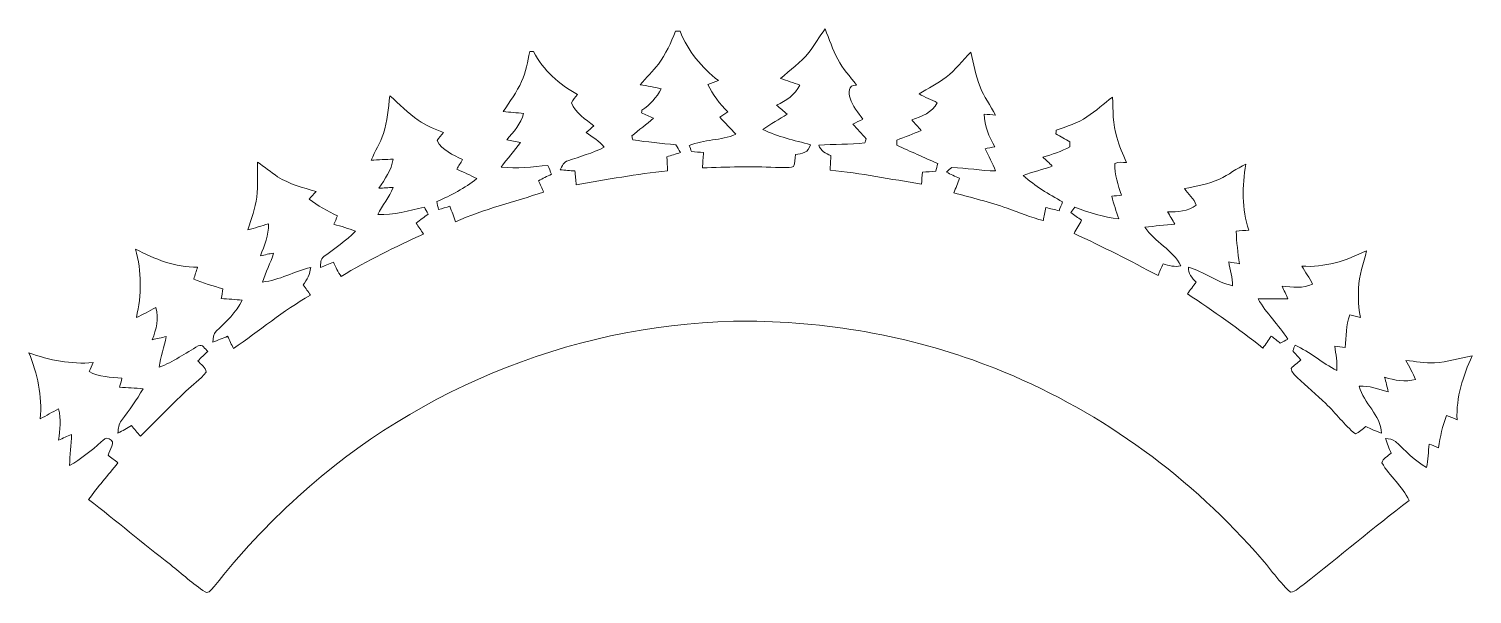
# Model space of a CAD drawing. Header units: centimetres. Extents: x -16.3 to 16.3, y -6.4 to 6.4.
import ezdxf

# ---------------------------------------------------------------- set-up
doc = ezdxf.new("R2010")
doc.units = ezdxf.units.CM
doc.header["$MEASUREMENT"] = 0
doc.layers.add('Layer 1', color=7, linetype='Continuous')

msp = doc.modelspace()

# ---------------------------------------------------------------- linework, layer by layer
at = {"layer": 'Layer 1', "color": 8, "lineweight": 9}
msp.add_open_spline([(1.32203, 5.84356), (1.4508, 6.01607), (1.56086, 6.20163), (1.68857, 6.3752), (1.68857, 6.3752), (1.78452, 6.1466), (1.85402, 5.90671), (1.97608, 5.68905), (1.97608, 5.68905), (2.08368, 5.47138), (2.25584, 5.29746), (2.40012, 5.10449), (2.40012, 5.10449), (2.19445, 5.1059), (2.22232, 4.92564), (2.25231, 4.80569), (2.25231, 4.80569), (2.30628, 4.62436), (2.43893, 4.48361), (2.54406, 4.33121), (2.54406, 4.33121), (2.46927, 4.29452), (2.39342, 4.25924), (2.31863, 4.22255), (2.31863, 4.22255), (2.41635, 4.11107), (2.51513, 3.99995), (2.61496, 3.89023), (2.61496, 3.89023), (2.60861, 3.86589), (2.59627, 3.81721), (2.59027, 3.79322), (2.59027, 3.79322), (2.24314, 3.753), (1.89283, 3.77487), (1.54534, 3.74277), (1.54534, 3.74277), (1.58626, 3.61189), (1.70656, 3.5558), (1.81874, 3.50712), (1.81874, 3.50712), (1.81416, 3.42562), (1.80499, 3.26264), (1.80075, 3.1815), (1.80075, 3.1815), (2.49502, 3.10389), (3.18223, 2.97795), (3.87015, 2.85871), (3.87015, 2.85871), (3.87614, 2.95008), (3.88285, 3.04074), (3.89061, 3.13141), (3.89061, 3.13141), (3.98974, 3.13987), (4.0931, 3.14552), (4.194, 3.15257), (4.194, 3.15257), (4.20881, 3.21043), (4.22363, 3.26829), (4.23845, 3.32579), (4.23845, 3.32579), (3.93153, 3.46902), (3.61862, 3.59813), (3.31382, 3.74489), (3.31382, 3.74489), (3.31346, 3.77311), (3.31311, 3.82885), (3.31311, 3.85672), (3.31311, 3.85672), (3.4962, 3.93115), (3.68212, 3.99924), (3.8638, 4.07721), (3.8638, 4.07721), (3.79395, 4.1587), (3.71916, 4.23596), (3.64966, 4.3178), (3.64966, 4.3178), (3.8751, 4.38589), (4.11286, 4.48607), (4.22857, 4.70515), (4.22857, 4.70515), (4.08887, 4.76865), (3.94741, 4.82933), (3.81441, 4.90623), (3.81441, 4.90623), (4.02149, 5.02653), (4.23774, 5.13272), (4.42789, 5.28053), (4.42789, 5.28053), (4.63426, 5.44986), (4.80324, 5.658), (4.98634, 5.85168), (4.98634, 5.85168), (5.05336, 5.58886), (5.09146, 5.31687), (5.19553, 5.06498), (5.19553, 5.06498), (5.2848, 4.83744), (5.42943, 4.63847), (5.54726, 4.4261), (5.54726, 4.4261), (5.46118, 4.43175), (5.37546, 4.4381), (5.28973, 4.44233), (5.28973, 4.44233), (5.29608, 4.17704), (5.39451, 3.92904), (5.53103, 3.70538), (5.53103, 3.70538), (5.47565, 3.69479), (5.36523, 3.67398), (5.3102, 3.6634), (5.3102, 3.6634), (5.38922, 3.49618), (5.48411, 3.33531), (5.54691, 3.15998), (5.54691, 3.15998), (5.21494, 3.16139), (4.88862, 3.2316), (4.55772, 3.23971), (4.55772, 3.23971), (4.5115, 3.21114), (4.4734, 3.17198), (4.43424, 3.13529), (4.43424, 3.13529), (4.53125, 3.08414), (4.63144, 3.03863), (4.73269, 2.99488), (4.73269, 2.99488), (4.69035, 2.88517), (4.64485, 2.77616), (4.6057, 2.66468), (4.6057, 2.66468), (5.0075, 2.55603), (5.41321, 2.45725), (5.80585, 2.3179), (5.80585, 2.3179), (6.08031, 2.22583), (6.34595, 2.10659), (6.62817, 2.03815), (6.62817, 2.03815), (6.64722, 2.13622), (6.66627, 2.23394), (6.68673, 2.33096), (6.68673, 2.33096), (6.78586, 2.30873), (6.88464, 2.28404), (6.98377, 2.2604), (6.98377, 2.2604), (7.01058, 2.32778), (7.0374, 2.39516), (7.06315, 2.46289), (7.06315, 2.46289), (6.74953, 2.63399), (6.43873, 2.81885), (6.17133, 3.05803), (6.17133, 3.05803), (6.38687, 3.14164), (6.61477, 3.18962), (6.83137, 3.27076), (6.83137, 3.27076), (6.76011, 3.34025), (6.68673, 3.40763), (6.61441, 3.47537), (6.61441, 3.47537), (6.82855, 3.52828), (7.03422, 3.60554), (7.23001, 3.70714), (7.23001, 3.70714), (7.22966, 3.73466), (7.2286, 3.7904), (7.2279, 3.81791), (7.2279, 3.81791), (7.12277, 3.87894), (7.01799, 3.93927), (6.91286, 3.99959), (6.91286, 3.99959), (6.91428, 4.02041), (6.91675, 4.06239), (6.9178, 4.0832), (6.9178, 4.0832), (7.15487, 4.17104), (7.4064, 4.23701), (7.61454, 4.38694), (7.61454, 4.38694), (7.82303, 4.515), (7.9973, 4.68822), (8.19344, 4.83321), (8.19344, 4.83321), (8.20932, 4.52982), (8.19521, 4.21726), (8.2908, 3.9248), (8.2908, 3.9248), (8.33809, 3.72407), (8.43227, 3.54028), (8.51271, 3.35154), (8.51271, 3.35154), (8.42381, 3.35472), (8.32927, 3.37059), (8.24672, 3.32791), (8.24672, 3.32791), (8.23261, 3.07884), (8.32362, 2.84319), (8.397, 2.60965), (8.397, 2.60965), (8.32362, 2.60224), (8.24989, 2.59624), (8.1765, 2.59025), (8.1765, 2.59025), (8.21673, 2.41527), (8.2827, 2.24841), (8.33526, 2.07695), (8.33526, 2.07695), (7.99482, 2.1207), (7.66216, 2.21207), (7.34396, 2.33907), (7.34396, 2.33907), (7.31221, 2.29956), (7.28046, 2.2604), (7.24906, 2.22054), (7.24906, 2.22054), (7.32914, 2.16021), (7.41169, 2.10306), (7.49424, 2.04591), (7.49424, 2.04591), (7.43815, 1.94396), (7.37924, 1.84342), (7.32209, 1.74182), (7.32209, 1.74182), (7.97084, 1.45607), (8.5942, 1.11846), (9.22567, 0.79778), (9.22567, 0.79778), (9.26201, 0.88492), (9.298, 0.97241), (9.33715, 1.05849), (9.33715, 1.05849), (9.46662, 1.01615), (9.6028, 0.9844), (9.73932, 1.01333), (9.73932, 1.01333), (9.56011, 1.3774), (9.14771, 1.55202), (8.92652, 1.88928), (8.92652, 1.88928), (9.15195, 1.91327), (9.37843, 1.9362), (9.60456, 1.95772), (9.60456, 1.95772), (9.55094, 2.05156), (9.49449, 2.14363), (9.43981, 2.23676), (9.43981, 2.23676), (9.66383, 2.22512), (9.90301, 2.25017), (10.08892, 2.3874), (10.08892, 2.3874), (10.03918, 2.53557), (9.90759, 2.63576), (9.81975, 2.76099), (9.81975, 2.76099), (10.08716, 2.81673), (10.36621, 2.85236), (10.61315, 2.97654), (10.61315, 2.97654), (10.82341, 3.06967), (11.00191, 3.21925), (11.21111, 3.31415), (11.21111, 3.31415), (11.13209, 2.81849), (11.11092, 2.29956), (11.28237, 1.82084), (11.28237, 1.82084), (11.18465, 1.8159), (11.08728, 1.8092), (10.99062, 1.79544), (10.99062, 1.79544), (11.00509, 1.55026), (11.02837, 1.30543), (11.06576, 1.06201), (11.06576, 1.06201), (10.98498, 1.07542), (10.9049, 1.08882), (10.82482, 1.10223), (10.82482, 1.10223), (10.85445, 0.92372), (10.91971, 0.74734), (10.9109, 0.56424), (10.9109, 0.56424), (10.55424, 0.6408), (10.26213, 0.88386), (9.91359, 0.9837), (9.91359, 0.9837), (9.90513, 0.84259), (9.98803, 0.73358), (10.08892, 0.64538), (10.08892, 0.64538), (10.02048, 0.55684), (9.9531, 0.46829), (9.88819, 0.37762), (9.88819, 0.37762), (10.4791, -0.00091), (11.04601, -0.41542), (11.59846, -0.84793), (11.59846, -0.84793), (11.66125, -0.75726), (11.72228, -0.66483), (11.78755, -0.57558), (11.78755, -0.57558), (11.85634, -0.62779), (11.92443, -0.68177), (11.99216, -0.7361), (11.99216, -0.7361), (12.0486, -0.7047), (12.10505, -0.67295), (12.1622, -0.6419), (12.1622, -0.6419), (11.95759, -0.32405), (11.67642, -0.0637), (11.48733, 0.26544), (11.48733, 0.26544), (11.71241, 0.27179), (11.93854, 0.26932), (12.16467, 0.27003), (12.16467, 0.27003), (12.12163, 0.36492), (12.07577, 0.45841), (12.03273, 0.55296), (12.03273, 0.55296), (12.2638, 0.52791), (12.50651, 0.49757), (12.72347, 0.6027), (12.72347, 0.6027), (12.64727, 0.74169), (12.55872, 0.87398), (12.47652, 1.00874), (12.47652, 1.00874), (12.98876, 0.96747), (13.48758, 1.13081), (13.94055, 1.35623), (13.94055, 1.35623), (13.88199, 1.07083), (13.76875, 0.79531), (13.76416, 0.5011), (13.76416, 0.5011), (13.74899, 0.28061), (13.76416, 0.05907), (13.80685, -0.15754), (13.80685, -0.15754), (13.72536, -0.13637), (13.64422, -0.1145), (13.56343, -0.09263), (13.56343, -0.09263), (13.48159, -0.33075), (13.47947, -0.58546), (13.45619, -0.83417), (13.45619, -0.83417), (13.37893, -0.82323), (13.30238, -0.81335), (13.22688, -0.80383), (13.22688, -0.80383), (13.24734, -0.98621), (13.28227, -1.1686), (13.2731, -1.3531), (13.2731, -1.3531), (12.9429, -1.18659), (12.66244, -0.93612), (12.32765, -0.77772), (12.32765, -0.77772), (12.31001, -0.82182), (12.29273, -0.86627), (12.27579, -0.91072), (12.27579, -0.91072), (12.33788, -0.9774), (12.39856, -1.04548), (12.45606, -1.11639), (12.45606, -1.11639), (12.37951, -1.17707), (12.30543, -1.24057), (12.23452, -1.30689), (12.23452, -1.30689), (12.24686, -1.39403), (12.31495, -1.45541), (12.37492, -1.51362), (12.37492, -1.51362), (12.58976, -1.71047), (12.80778, -1.90344), (13.02015, -2.10381), (13.02015, -2.10381), (13.25369, -2.32077), (13.43784, -2.58747), (13.69043, -2.78503), (13.69043, -2.78503), (13.78603, -2.75786), (13.85236, -2.67884), (13.92644, -2.61746), (13.92644, -2.61746), (14.04074, -2.6799), (14.15751, -2.72894), (14.28275, -2.76845), (14.28275, -2.76845), (14.26969, -2.35958), (13.86858, -2.10029), (13.77933, -1.71117), (13.77933, -1.71117), (14.00511, -1.68366), (14.21713, -1.79302), (14.43515, -1.83641), (14.43515, -1.83641), (14.40975, -1.72528), (14.38046, -1.61522), (14.35224, -1.5048), (14.35224, -1.5048), (14.57731, -1.5817), (14.82003, -1.61733), (15.05427, -1.55842), (15.05427, -1.55842), (14.99253, -1.40955), (14.90787, -1.27232), (14.8352, -1.12944), (14.8352, -1.12944), (15.05074, -1.14814), (15.26594, -1.18201), (15.4829, -1.18377), (15.4829, -1.18377), (15.77182, -1.16507), (16.04981, -1.07653), (16.33344, -1.02361), (16.33344, -1.02361), (16.13024, -1.47728), (15.96795, -1.96306), (15.9916, -2.46682), (15.9916, -2.46682), (15.91293, -2.43613), (15.83426, -2.40509), (15.75595, -2.37581), (15.75595, -2.37581), (15.65329, -2.60546), (15.61483, -2.85594), (15.56968, -3.10147), (15.56968, -3.10147), (15.49842, -3.0736), (15.42821, -3.04503), (15.35766, -3.01751), (15.35766, -3.01751), (15.34496, -3.19531), (15.33402, -3.37452), (15.30086, -3.54985), (15.30086, -3.54985), (15.03381, -3.39463), (14.82355, -3.16497), (14.59531, -2.96142), (14.59531, -2.96142), (14.53463, -2.90674), (14.4482, -2.90603), (14.37306, -2.89086), (14.37306, -2.89086), (14.40728, -3.00551), (14.45278, -3.11629), (14.50006, -3.22635), (14.50006, -3.22635), (14.42668, -3.29268), (14.31203, -3.33854), (14.2898, -3.44366), (14.2898, -3.44366), (14.46584, -3.74635), (14.75758, -3.97071), (14.90505, -4.29351), (14.90505, -4.29351), (14.106, -4.91087), (13.32989, -5.55786), (12.53791, -6.18439), (12.53791, -6.18439), (12.43066, -6.24154), (12.34741, -6.36466), (12.21864, -6.37278), (12.21864, -6.37278), (11.92654, -6.09373), (11.705, -5.75189), (11.42948, -5.45803), (11.42948, -5.45803), (9.81905, -3.64369), (7.78811, -2.1966), (5.52927, -1.30477), (5.52927, -1.30477), (3.76325, -0.60098), (1.86072, -0.25561), (-0.03793, -0.23691), (-0.03793, -0.23691), (-3.77666, -0.23621), (-7.48895, -1.68965), (-10.2452, -4.21307), (-10.2452, -4.21307), (-10.93311, -4.83114), (-11.56741, -5.50918), (-12.13644, -6.23872), (-12.13644, -6.23872), (-12.19535, -6.28811), (-12.25215, -6.4137), (-12.3414, -6.36361), (-12.3414, -6.36361), (-12.62398, -6.18475), (-12.86598, -5.9498), (-13.13092, -5.7466), (-13.13092, -5.7466), (-13.7564, -5.26753), (-14.35365, -4.75318), (-14.98053, -4.27587), (-14.98053, -4.27587), (-14.77592, -3.98694), (-14.54133, -3.72165), (-14.31872, -3.44684), (-14.31872, -3.44684), (-14.3914, -3.38546), (-14.46583, -3.32725), (-14.54133, -3.26975), (-14.54133, -3.26975), (-14.50922, -3.15333), (-14.34695, -2.96847), (-14.51557, -2.89686), (-14.51557, -2.89686), (-14.58331, -2.85876), (-14.64998, -2.92861), (-14.70008, -2.96777), (-14.70008, -2.96777), (-14.91598, -3.17379), (-15.15516, -3.35582), (-15.41445, -3.5047), (-15.41445, -3.5047), (-15.40387, -3.26869), (-15.37423, -3.0348), (-15.36718, -2.79914), (-15.36718, -2.79914), (-15.46666, -2.84006), (-15.56332, -2.88628), (-15.6614, -2.93037), (-15.6614, -2.93037), (-15.62471, -2.69683), (-15.60001, -2.45589), (-15.66351, -2.22482), (-15.66351, -2.22482), (-15.80392, -2.29326), (-15.93691, -2.37581), (-16.07556, -2.44777), (-16.07556, -2.44777), (-16.02899, -1.93483), (-16.1387, -1.42472), (-16.33344, -0.952), (-16.33344, -0.952), (-15.86989, -1.12591), (-15.37706, -1.21587), (-14.88035, -1.17636), (-14.88035, -1.17636), (-14.91033, -1.2441), (-14.94102, -1.31183), (-14.97136, -1.37991), (-14.97136, -1.37991), (-14.74488, -1.50974), (-14.47853, -1.50162), (-14.2263, -1.52914), (-14.2263, -1.52914), (-14.24464, -1.59723), (-14.2644, -1.66461), (-14.28309, -1.73269), (-14.28309, -1.73269), (-14.10459, -1.74539), (-13.92467, -1.74469), (-13.74758, -1.77185), (-13.74758, -1.77185), (-13.89927, -2.01562), (-14.05802, -2.25551), (-14.23476, -2.48235), (-14.23476, -2.48235), (-14.30391, -2.56172), (-14.31237, -2.66826), (-14.31766, -2.7688), (-14.31766, -2.7688), (-14.21148, -2.71941), (-14.11094, -2.65909), (-14.01181, -2.597), (-14.01181, -2.597), (-13.94619, -2.67919), (-13.87987, -2.76139), (-13.80896, -2.83936), (-13.80896, -2.83936), (-13.46041, -2.50528), (-13.13057, -2.1525), (-12.77814, -1.8223), (-12.77814, -1.8223), (-12.62962, -1.67731), (-12.45147, -1.55877), (-12.32376, -1.39403), (-12.32376, -1.39403), (-12.31812, -1.28008), (-12.44724, -1.2194), (-12.50827, -1.1372), (-12.50827, -1.1372), (-12.4356, -1.06277), (-12.35904, -0.99256), (-12.28355, -0.92166), (-12.28355, -0.92166), (-12.3474, -0.87227), (-12.4049, -0.74033), (-12.49874, -0.79818), (-12.49874, -0.79818), (-12.79261, -0.9594), (-13.0653, -1.16543), (-13.38492, -1.27726), (-13.38492, -1.27726), (-13.35211, -1.04231), (-13.27732, -0.81688), (-13.22229, -0.58687), (-13.22229, -0.58687), (-13.32812, -0.60945), (-13.43325, -0.63591), (-13.53944, -0.65707), (-13.53944, -0.65707), (-13.44913, -0.42812), (-13.38845, -0.17518), (-13.46218, 0.06753), (-13.46218, 0.06753), (-13.61035, -0.00267), (-13.74899, -0.09086), (-13.89998, -0.15507), (-13.89998, -0.15507), (-13.77756, 0.3561), (-13.78144, 0.88562), (-13.91832, 1.39433), (-13.91832, 1.39433), (-13.48335, 1.16749), (-13.01838, 0.9717), (-12.51603, 0.98229), (-12.51603, 0.98229), (-12.5439, 0.89268), (-12.57353, 0.80413), (-12.60246, 0.71488), (-12.60246, 0.71488), (-12.38903, 0.61928), (-12.1629, 0.56072), (-11.94065, 0.49298), (-11.94065, 0.49298), (-11.94665, 0.41855), (-11.96464, 0.34587), (-11.97945, 0.27285), (-11.97945, 0.27285), (-11.8207, 0.26156), (-11.6616, 0.25133), (-11.50285, 0.23863), (-11.50285, 0.23863), (-11.63902, -0.04077), (-11.86974, -0.25385), (-12.09093, -0.46551), (-12.09093, -0.46551), (-12.16325, -0.52619), (-12.15937, -0.62603), (-12.17101, -0.7114), (-12.17101, -0.7114), (-12.05777, -0.67083), (-11.94735, -0.62356), (-11.83481, -0.58087), (-11.83481, -0.58087), (-11.79072, -0.67365), (-11.74662, -0.76679), (-11.70182, -0.85957), (-11.70182, -0.85957), (-11.12115, -0.45775), (-10.57822, 0.00015), (-9.96156, 0.34834), (-9.96156, 0.34834), (-10.01094, 0.42948), (-10.06634, 0.50604), (-10.1242, 0.58118), (-10.1242, 0.58118), (-10.03212, 0.69618), (-9.97321, 0.82989), (-9.95486, 0.9777), (-9.95486, 0.9777), (-10.32634, 0.88951), (-10.66148, 0.68701), (-11.04671, 0.64715), (-11.04671, 0.64715), (-10.96804, 0.86799), (-10.8675, 1.08036), (-10.79271, 1.30261), (-10.79271, 1.30261), (-10.8936, 1.28567), (-10.99309, 1.26345), (-11.09292, 1.24369), (-11.09292, 1.24369), (-10.99979, 1.47441), (-10.8989, 1.70619), (-10.91301, 1.9616), (-10.91301, 1.9616), (-11.06788, 1.92173), (-11.21851, 1.86599), (-11.37479, 1.83036), (-11.37479, 1.83036), (-11.30424, 2.07625), (-11.20687, 2.31649), (-11.17371, 2.5712), (-11.17371, 2.5712), (-11.15254, 2.83437), (-11.15748, 3.09789), (-11.15642, 3.36142), (-11.15642, 3.36142), (-11.00296, 3.25382), (-10.85903, 3.13458), (-10.7031, 3.03016), (-10.7031, 3.03016), (-10.43886, 2.86012), (-10.1316, 2.78322), (-9.83421, 2.69608), (-9.83421, 2.69608), (-9.88607, 2.63787), (-9.93828, 2.58002), (-9.9912, 2.52216), (-9.9912, 2.52216), (-9.79153, 2.37047), (-9.5728, 2.24911), (-9.34561, 2.14434), (-9.34561, 2.14434), (-9.37383, 2.08119), (-9.40276, 2.01839), (-9.43063, 1.95489), (-9.43063, 1.95489), (-9.26483, 1.90762), (-9.09867, 1.85894), (-8.93816, 1.79614), (-8.93816, 1.79614), (-9.15935, 1.58448), (-9.40522, 1.40103), (-9.65465, 1.22429), (-9.65465, 1.22429), (-9.73826, 1.17173), (-9.72344, 1.06342), (-9.73508, 0.97876), (-9.73508, 0.97876), (-9.63525, 1.01474), (-9.53787, 1.05566), (-9.44051, 1.09764), (-9.44051, 1.09764), (-9.38901, 0.98511), (-9.33291, 0.87434), (-9.26694, 0.76956), (-9.26694, 0.76956), (-8.67463, 1.14456), (-8.03575, 1.43419), (-7.40428, 1.73406), (-7.40428, 1.73406), (-7.4579, 1.81731), (-7.51293, 1.89951), (-7.56691, 1.98241), (-7.56691, 1.98241), (-7.47625, 2.0505), (-7.38488, 2.11717), (-7.29456, 2.18561), (-7.29456, 2.18561), (-7.32384, 2.23782), (-7.35348, 2.29003), (-7.38241, 2.34224), (-7.38241, 2.34224), (-7.72954, 2.26675), (-8.07597, 2.15845), (-8.4351, 2.17185), (-8.4351, 2.17185), (-8.33985, 2.38775), (-8.17085, 2.56414), (-8.09008, 2.7878), (-8.09008, 2.7878), (-8.1959, 2.78181), (-8.30351, 2.77722), (-8.40864, 2.76981), (-8.40864, 2.76981), (-8.2707, 2.97301), (-8.13206, 3.18115), (-8.08549, 3.42739), (-8.08549, 3.42739), (-8.25305, 3.4228), (-8.42028, 3.41292), (-8.5875, 3.40305), (-8.5875, 3.40305), (-8.49295, 3.60378), (-8.38359, 3.79851), (-8.30633, 4.00665), (-8.30633, 4.00665), (-8.21884, 4.28252), (-8.19731, 4.57427), (-8.16346, 4.85967), (-8.16346, 4.85967), (-7.94509, 4.68081), (-7.75917, 4.46244), (-7.51928, 4.30969), (-7.51928, 4.30969), (-7.34607, 4.18657), (-7.1471, 4.11037), (-6.95202, 4.02993), (-6.95202, 4.02993), (-7, 3.97137), (-7.05291, 3.91599), (-7.09066, 3.84966), (-7.09066, 3.84966), (-6.99294, 3.62142), (-6.72412, 3.53146), (-6.52057, 3.41681), (-6.52057, 3.41681), (-6.56185, 3.34449), (-6.60453, 3.27322), (-6.64475, 3.2002), (-6.64475, 3.2002), (-6.49411, 3.13105), (-6.34242, 3.06226), (-6.19425, 2.98712), (-6.19425, 2.98712), (-6.47012, 2.77228), (-6.77916, 2.60577), (-7.09983, 2.46889), (-7.09983, 2.46889), (-7.08748, 2.40821), (-7.07478, 2.34754), (-7.06138, 2.28686), (-7.06138, 2.28686), (-6.9746, 2.31049), (-6.88852, 2.33625), (-6.80315, 2.36376), (-6.80315, 2.36376), (-6.76046, 2.24664), (-6.72165, 2.1274), (-6.67579, 2.01099), (-6.67579, 2.01099), (-6.03268, 2.29497), (-5.3497, 2.46783), (-4.68154, 2.6795), (-4.68154, 2.6795), (-4.71999, 2.76664), (-4.75915, 2.85342), (-4.79901, 2.9395), (-4.79901, 2.9395), (-4.70271, 2.98994), (-4.60499, 3.03722), (-4.50762, 3.08555), (-4.50762, 3.08555), (-4.53231, 3.15328), (-4.55771, 3.22031), (-4.58347, 3.28734), (-4.58347, 3.28734), (-4.93378, 3.25488), (-5.28938, 3.20373), (-5.6411, 3.24994), (-5.6411, 3.24994), (-5.50457, 3.44326), (-5.34018, 3.61471), (-5.2033, 3.80733), (-5.2033, 3.80733), (-5.30807, 3.82673), (-5.41355, 3.84261), (-5.51833, 3.86166), (-5.51833, 3.86166), (-5.36311, 4.04193), (-5.19695, 4.22855), (-5.13486, 4.4642), (-5.13486, 4.4642), (-5.28867, 4.47761), (-5.44213, 4.49031), (-5.59523, 4.50266), (-5.59523, 4.50266), (-5.45377, 4.72914), (-5.28796, 4.94186), (-5.18037, 5.1881), (-5.18037, 5.1881), (-5.08476, 5.40189), (-5.0449, 5.63437), (-4.99622, 5.86156), (-4.99622, 5.86156), (-4.97505, 5.86156), (-4.93272, 5.8612), (-4.91155, 5.8612), (-4.91155, 5.8612), (-4.68683, 5.44281), (-4.33476, 5.11437), (-3.91672, 4.89283), (-3.91672, 4.89283), (-3.96434, 4.83003), (-4.01973, 4.77218), (-4.0536, 4.70021), (-4.0536, 4.70021), (-3.96681, 4.46209), (-3.72657, 4.33544), (-3.54489, 4.17986), (-3.54489, 4.17986), (-3.6031, 4.12871), (-3.66201, 4.07791), (-3.72057, 4.02711), (-3.72057, 4.02711), (-3.57981, 3.9241), (-3.4193, 3.84084), (-3.31311, 3.69762), (-3.31311, 3.69762), (-3.57382, 3.56356), (-3.8571, 3.48454), (-4.13438, 3.39317), (-4.13438, 3.39317), (-4.23175, 3.37024), (-4.26244, 3.26476), (-4.30689, 3.18856), (-4.30689, 3.18856), (-4.19541, 3.17515), (-4.08464, 3.16845), (-3.97246, 3.16069), (-3.97246, 3.16069), (-3.96434, 3.05803), (-3.95411, 2.9522), (-3.94565, 2.84848), (-3.94565, 2.84848), (-3.25879, 2.9649), (-2.57334, 3.0926), (-1.88013, 3.16386), (-1.88013, 3.16386), (-1.88225, 3.26899), (-1.88825, 3.37482), (-1.89248, 3.4796), (-1.89248, 3.4796), (-1.79088, 3.51135), (-1.68822, 3.54381), (-1.58803, 3.58014), (-1.58803, 3.58014), (-1.62084, 3.63729), (-1.64765, 3.69867), (-1.6921, 3.74806), (-1.6921, 3.74806), (-2.01595, 3.79357), (-2.34333, 3.81121), (-2.66647, 3.86554), (-2.66647, 3.86554), (-2.67106, 3.88741), (-2.68094, 3.93151), (-2.68552, 3.95338), (-2.68552, 3.95338), (-2.52325, 4.08708), (-2.35532, 4.21514), (-2.19869, 4.3559), (-2.19869, 4.3559), (-2.28724, 4.39823), (-2.3772, 4.43633), (-2.46786, 4.47267), (-2.46786, 4.47267), (-2.46539, 4.4889), (-2.4601, 4.52065), (-2.45728, 4.53652), (-2.45728, 4.53652), (-2.27066, 4.65788), (-2.12284, 4.82227), (-2.02301, 5.02053), (-2.02301, 5.02053), (-2.17858, 5.05899), (-2.33663, 5.08368), (-2.49396, 5.11155), (-2.49396, 5.11155), (-2.35956, 5.26995), (-2.2128, 5.41741), (-2.08157, 5.57863), (-2.08157, 5.57863), (-1.91576, 5.80511), (-1.80076, 6.06299), (-1.69633, 6.32264), (-1.69633, 6.32264), (-1.67058, 6.32193), (-1.61872, 6.32122), (-1.59297, 6.32052), (-1.59297, 6.32052), (-1.41552, 5.87496), (-1.10437, 5.49749), (-0.72725, 5.20504), (-0.72725, 5.20504), (-0.80698, 5.1754), (-0.88706, 5.14612), (-0.96679, 5.11649), (-0.96679, 5.11649), (-0.84896, 4.88683), (-0.69621, 4.67657), (-0.51206, 4.4956), (-0.51206, 4.4956), (-0.57274, 4.45503), (-0.63377, 4.41481), (-0.69409, 4.37389), (-0.69409, 4.37389), (-0.57485, 4.24548), (-0.4468, 4.12448), (-0.33355, 3.98972), (-0.33355, 3.98972), (-0.67116, 3.84684), (-1.05146, 3.87577), (-1.38836, 3.73783), (-1.38836, 3.73783), (-1.37037, 3.69232), (-1.35238, 3.64611), (-1.33474, 3.5999), (-1.33474, 3.5999), (-1.24443, 3.59214), (-1.15447, 3.58508), (-1.06416, 3.5752), (-1.06416, 3.5752), (-1.07227, 3.46055), (-1.08038, 3.34625), (-1.08638, 3.23124), (-1.08638, 3.23124), (-0.53711, 3.24853), (0.01252, 3.26476), (0.5625, 3.24183), (0.5625, 3.24183), (0.69832, 3.24677), (0.84296, 3.21502), (0.97666, 3.25876), (0.97666, 3.25876), (1.007, 3.34554), (1.00806, 3.43868), (1.02006, 3.52934), (1.02006, 3.52934), (1.16258, 3.54698), (1.32027, 3.58049), (1.35519, 3.75441), (1.35519, 3.75441), (0.99289, 3.85425), (0.62036, 3.93115), (0.28204, 4.10084), (0.28204, 4.10084), (0.46161, 4.22114), (0.64682, 4.33332), (0.83202, 4.4448), (0.83202, 4.4448), (0.75336, 4.51606), (0.66975, 4.58132), (0.58825, 4.64835), (0.58825, 4.64835), (0.80557, 4.74396), (1.01159, 4.8833), (1.11672, 5.10414), (1.11672, 5.10414), (0.97172, 5.15494), (0.82497, 5.20257), (0.68033, 5.25337), (0.68033, 5.25337), (0.90082, 5.44246), (1.13612, 5.61814), (1.32203, 5.84356)], degree=3, knots=[0, 0, 0, 0, 0.00381679, 0.00381679, 0.00381679, 0.00381679, 0.00763359, 0.00763359, 0.00763359, 0.00763359, 0.01145038, 0.01145038, 0.01145038, 0.01145038, 0.01526718, 0.01526718, 0.01526718, 0.01526718, 0.01908397, 0.01908397, 0.01908397, 0.01908397, 0.02290076, 0.02290076, 0.02290076, 0.02290076, 0.02671756, 0.02671756, 0.02671756, 0.02671756, 0.03053435, 0.03053435, 0.03053435, 0.03053435, 0.03435115, 0.03435115, 0.03435115, 0.03435115, 0.03816794, 0.03816794, 0.03816794, 0.03816794, 0.04198473, 0.04198473, 0.04198473, 0.04198473, 0.04580153, 0.04580153, 0.04580153, 0.04580153, 0.04961832, 0.04961832, 0.04961832, 0.04961832, 0.05343511, 0.05343511, 0.05343511, 0.05343511, 0.05725191, 0.05725191, 0.05725191, 0.05725191, 0.0610687, 0.0610687, 0.0610687, 0.0610687, 0.0648855, 0.0648855, 0.0648855, 0.0648855, 0.06870229, 0.06870229, 0.06870229, 0.06870229, 0.07251908, 0.07251908, 0.07251908, 0.07251908, 0.07633588, 0.07633588, 0.07633588, 0.07633588, 0.08015267, 0.08015267, 0.08015267, 0.08015267, 0.08396947, 0.08396947, 0.08396947, 0.08396947, 0.08778626, 0.08778626, 0.08778626, 0.08778626, 0.09160305, 0.09160305, 0.09160305, 0.09160305, 0.09541985, 0.09541985, 0.09541985, 0.09541985, 0.09923664, 0.09923664, 0.09923664, 0.09923664, 0.10305344, 0.10305344, 0.10305344, 0.10305344, 0.10687023, 0.10687023, 0.10687023, 0.10687023, 0.11068702, 0.11068702, 0.11068702, 0.11068702, 0.11450382, 0.11450382, 0.11450382, 0.11450382, 0.11832061, 0.11832061, 0.11832061, 0.11832061, 0.1221374, 0.1221374, 0.1221374, 0.1221374, 0.1259542, 0.1259542, 0.1259542, 0.1259542, 0.12977099, 0.12977099, 0.12977099, 0.12977099, 0.13358779, 0.13358779, 0.13358779, 0.13358779, 0.13740458, 0.13740458, 0.13740458, 0.13740458, 0.14122137, 0.14122137, 0.14122137, 0.14122137, 0.14503817, 0.14503817, 0.14503817, 0.14503817, 0.14885496, 0.14885496, 0.14885496, 0.14885496, 0.15267176, 0.15267176, 0.15267176, 0.15267176, 0.15648855, 0.15648855, 0.15648855, 0.15648855, 0.16030534, 0.16030534, 0.16030534, 0.16030534, 0.16412214, 0.16412214, 0.16412214, 0.16412214, 0.16793893, 0.16793893, 0.16793893, 0.16793893, 0.17175573, 0.17175573, 0.17175573, 0.17175573, 0.17557252, 0.17557252, 0.17557252, 0.17557252, 0.17938931, 0.17938931, 0.17938931, 0.17938931, 0.18320611, 0.18320611, 0.18320611, 0.18320611, 0.1870229, 0.1870229, 0.1870229, 0.1870229, 0.19083969, 0.19083969, 0.19083969, 0.19083969, 0.19465649, 0.19465649, 0.19465649, 0.19465649, 0.19847328, 0.19847328, 0.19847328, 0.19847328, 0.20229008, 0.20229008, 0.20229008, 0.20229008, 0.20610687, 0.20610687, 0.20610687, 0.20610687, 0.20992366, 0.20992366, 0.20992366, 0.20992366, 0.21374046, 0.21374046, 0.21374046, 0.21374046, 0.21755725, 0.21755725, 0.21755725, 0.21755725, 0.22137405, 0.22137405, 0.22137405, 0.22137405, 0.22519084, 0.22519084, 0.22519084, 0.22519084, 0.22900763, 0.22900763, 0.22900763, 0.22900763, 0.23282443, 0.23282443, 0.23282443, 0.23282443, 0.23664122, 0.23664122, 0.23664122, 0.23664122, 0.24045802, 0.24045802, 0.24045802, 0.24045802, 0.24427481, 0.24427481, 0.24427481, 0.24427481, 0.2480916, 0.2480916, 0.2480916, 0.2480916, 0.2519084, 0.2519084, 0.2519084, 0.2519084, 0.25572519, 0.25572519, 0.25572519, 0.25572519, 0.25954198, 0.25954198, 0.25954198, 0.25954198, 0.26335878, 0.26335878, 0.26335878, 0.26335878, 0.26717557, 0.26717557, 0.26717557, 0.26717557, 0.27099237, 0.27099237, 0.27099237, 0.27099237, 0.27480916, 0.27480916, 0.27480916, 0.27480916, 0.27862595, 0.27862595, 0.27862595, 0.27862595, 0.28244275, 0.28244275, 0.28244275, 0.28244275, 0.28625954, 0.28625954, 0.28625954, 0.28625954, 0.29007634, 0.29007634, 0.29007634, 0.29007634, 0.29389313, 0.29389313, 0.29389313, 0.29389313, 0.29770992, 0.29770992, 0.29770992, 0.29770992, 0.30152672, 0.30152672, 0.30152672, 0.30152672, 0.30534351, 0.30534351, 0.30534351, 0.30534351, 0.30916031, 0.30916031, 0.30916031, 0.30916031, 0.3129771, 0.3129771, 0.3129771, 0.3129771, 0.31679389, 0.31679389, 0.31679389, 0.31679389, 0.32061069, 0.32061069, 0.32061069, 0.32061069, 0.32442748, 0.32442748, 0.32442748, 0.32442748, 0.32824427, 0.32824427, 0.32824427, 0.32824427, 0.33206107, 0.33206107, 0.33206107, 0.33206107, 0.33587786, 0.33587786, 0.33587786, 0.33587786, 0.33969466, 0.33969466, 0.33969466, 0.33969466, 0.34351145, 0.34351145, 0.34351145, 0.34351145, 0.34732824, 0.34732824, 0.34732824, 0.34732824, 0.35114504, 0.35114504, 0.35114504, 0.35114504, 0.35496183, 0.35496183, 0.35496183, 0.35496183, 0.35877863, 0.35877863, 0.35877863, 0.35877863, 0.36259542, 0.36259542, 0.36259542, 0.36259542, 0.36641221, 0.36641221, 0.36641221, 0.36641221, 0.37022901, 0.37022901, 0.37022901, 0.37022901, 0.3740458, 0.3740458, 0.3740458, 0.3740458, 0.3778626, 0.3778626, 0.3778626, 0.3778626, 0.38167939, 0.38167939, 0.38167939, 0.38167939, 0.38549618, 0.38549618, 0.38549618, 0.38549618, 0.38931298, 0.38931298, 0.38931298, 0.38931298, 0.39312977, 0.39312977, 0.39312977, 0.39312977, 0.39694656, 0.39694656, 0.39694656, 0.39694656, 0.40076336, 0.40076336, 0.40076336, 0.40076336, 0.40458015, 0.40458015, 0.40458015, 0.40458015, 0.40839695, 0.40839695, 0.40839695, 0.40839695, 0.41221374, 0.41221374, 0.41221374, 0.41221374, 0.41603053, 0.41603053, 0.41603053, 0.41603053, 0.41984733, 0.41984733, 0.41984733, 0.41984733, 0.42366412, 0.42366412, 0.42366412, 0.42366412, 0.42748092, 0.42748092, 0.42748092, 0.42748092, 0.43129771, 0.43129771, 0.43129771, 0.43129771, 0.4351145, 0.4351145, 0.4351145, 0.4351145, 0.4389313, 0.4389313, 0.4389313, 0.4389313, 0.44274809, 0.44274809, 0.44274809, 0.44274809, 0.44656489, 0.44656489, 0.44656489, 0.44656489, 0.45038168, 0.45038168, 0.45038168, 0.45038168, 0.45419847, 0.45419847, 0.45419847, 0.45419847, 0.45801527, 0.45801527, 0.45801527, 0.45801527, 0.46183206, 0.46183206, 0.46183206, 0.46183206, 0.46564885, 0.46564885, 0.46564885, 0.46564885, 0.46946565, 0.46946565, 0.46946565, 0.46946565, 0.47328244, 0.47328244, 0.47328244, 0.47328244, 0.47709924, 0.47709924, 0.47709924, 0.47709924, 0.48091603, 0.48091603, 0.48091603, 0.48091603, 0.48473282, 0.48473282, 0.48473282, 0.48473282, 0.48854962, 0.48854962, 0.48854962, 0.48854962, 0.49236641, 0.49236641, 0.49236641, 0.49236641, 0.49618321, 0.49618321, 0.49618321, 0.49618321, 0.5, 0.5, 0.5, 0.5, 0.50381679, 0.50381679, 0.50381679, 0.50381679, 0.50763359, 0.50763359, 0.50763359, 0.50763359, 0.51145038, 0.51145038, 0.51145038, 0.51145038, 0.51526718, 0.51526718, 0.51526718, 0.51526718, 0.51908397, 0.51908397, 0.51908397, 0.51908397, 0.52290076, 0.52290076, 0.52290076, 0.52290076, 0.52671756, 0.52671756, 0.52671756, 0.52671756, 0.53053435, 0.53053435, 0.53053435, 0.53053435, 0.53435115, 0.53435115, 0.53435115, 0.53435115, 0.53816794, 0.53816794, 0.53816794, 0.53816794, 0.54198473, 0.54198473, 0.54198473, 0.54198473, 0.54580153, 0.54580153, 0.54580153, 0.54580153, 0.54961832, 0.54961832, 0.54961832, 0.54961832, 0.55343511, 0.55343511, 0.55343511, 0.55343511, 0.55725191, 0.55725191, 0.55725191, 0.55725191, 0.5610687, 0.5610687, 0.5610687, 0.5610687, 0.5648855, 0.5648855, 0.5648855, 0.5648855, 0.56870229, 0.56870229, 0.56870229, 0.56870229, 0.57251908, 0.57251908, 0.57251908, 0.57251908, 0.57633588, 0.57633588, 0.57633588, 0.57633588, 0.58015267, 0.58015267, 0.58015267, 0.58015267, 0.58396947, 0.58396947, 0.58396947, 0.58396947, 0.58778626, 0.58778626, 0.58778626, 0.58778626, 0.59160305, 0.59160305, 0.59160305, 0.59160305, 0.59541985, 0.59541985, 0.59541985, 0.59541985, 0.59923664, 0.59923664, 0.59923664, 0.59923664, 0.60305344, 0.60305344, 0.60305344, 0.60305344, 0.60687023, 0.60687023, 0.60687023, 0.60687023, 0.61068702, 0.61068702, 0.61068702, 0.61068702, 0.61450382, 0.61450382, 0.61450382, 0.61450382, 0.61832061, 0.61832061, 0.61832061, 0.61832061, 0.6221374, 0.6221374, 0.6221374, 0.6221374, 0.6259542, 0.6259542, 0.6259542, 0.6259542, 0.62977099, 0.62977099, 0.62977099, 0.62977099, 0.63358779, 0.63358779, 0.63358779, 0.63358779, 0.63740458, 0.63740458, 0.63740458, 0.63740458, 0.64122137, 0.64122137, 0.64122137, 0.64122137, 0.64503817, 0.64503817, 0.64503817, 0.64503817, 0.64885496, 0.64885496, 0.64885496, 0.64885496, 0.65267176, 0.65267176, 0.65267176, 0.65267176, 0.65648855, 0.65648855, 0.65648855, 0.65648855, 0.66030534, 0.66030534, 0.66030534, 0.66030534, 0.66412214, 0.66412214, 0.66412214, 0.66412214, 0.66793893, 0.66793893, 0.66793893, 0.66793893, 0.67175573, 0.67175573, 0.67175573, 0.67175573, 0.67557252, 0.67557252, 0.67557252, 0.67557252, 0.67938931, 0.67938931, 0.67938931, 0.67938931, 0.68320611, 0.68320611, 0.68320611, 0.68320611, 0.6870229, 0.6870229, 0.6870229, 0.6870229, 0.69083969, 0.69083969, 0.69083969, 0.69083969, 0.69465649, 0.69465649, 0.69465649, 0.69465649, 0.69847328, 0.69847328, 0.69847328, 0.69847328, 0.70229008, 0.70229008, 0.70229008, 0.70229008, 0.70610687, 0.70610687, 0.70610687, 0.70610687, 0.70992366, 0.70992366, 0.70992366, 0.70992366, 0.71374046, 0.71374046, 0.71374046, 0.71374046, 0.71755725, 0.71755725, 0.71755725, 0.71755725, 0.72137405, 0.72137405, 0.72137405, 0.72137405, 0.72519084, 0.72519084, 0.72519084, 0.72519084, 0.72900763, 0.72900763, 0.72900763, 0.72900763, 0.73282443, 0.73282443, 0.73282443, 0.73282443, 0.73664122, 0.73664122, 0.73664122, 0.73664122, 0.74045802, 0.74045802, 0.74045802, 0.74045802, 0.74427481, 0.74427481, 0.74427481, 0.74427481, 0.7480916, 0.7480916, 0.7480916, 0.7480916, 0.7519084, 0.7519084, 0.7519084, 0.7519084, 0.75572519, 0.75572519, 0.75572519, 0.75572519, 0.75954198, 0.75954198, 0.75954198, 0.75954198, 0.76335878, 0.76335878, 0.76335878, 0.76335878, 0.76717557, 0.76717557, 0.76717557, 0.76717557, 0.77099237, 0.77099237, 0.77099237, 0.77099237, 0.77480916, 0.77480916, 0.77480916, 0.77480916, 0.77862595, 0.77862595, 0.77862595, 0.77862595, 0.78244275, 0.78244275, 0.78244275, 0.78244275, 0.78625954, 0.78625954, 0.78625954, 0.78625954, 0.79007634, 0.79007634, 0.79007634, 0.79007634, 0.79389313, 0.79389313, 0.79389313, 0.79389313, 0.79770992, 0.79770992, 0.79770992, 0.79770992, 0.80152672, 0.80152672, 0.80152672, 0.80152672, 0.80534351, 0.80534351, 0.80534351, 0.80534351, 0.80916031, 0.80916031, 0.80916031, 0.80916031, 0.8129771, 0.8129771, 0.8129771, 0.8129771, 0.81679389, 0.81679389, 0.81679389, 0.81679389, 0.82061069, 0.82061069, 0.82061069, 0.82061069, 0.82442748, 0.82442748, 0.82442748, 0.82442748, 0.82824427, 0.82824427, 0.82824427, 0.82824427, 0.83206107, 0.83206107, 0.83206107, 0.83206107, 0.83587786, 0.83587786, 0.83587786, 0.83587786, 0.83969466, 0.83969466, 0.83969466, 0.83969466, 0.84351145, 0.84351145, 0.84351145, 0.84351145, 0.84732824, 0.84732824, 0.84732824, 0.84732824, 0.85114504, 0.85114504, 0.85114504, 0.85114504, 0.85496183, 0.85496183, 0.85496183, 0.85496183, 0.85877863, 0.85877863, 0.85877863, 0.85877863, 0.86259542, 0.86259542, 0.86259542, 0.86259542, 0.86641221, 0.86641221, 0.86641221, 0.86641221, 0.87022901, 0.87022901, 0.87022901, 0.87022901, 0.8740458, 0.8740458, 0.8740458, 0.8740458, 0.8778626, 0.8778626, 0.8778626, 0.8778626, 0.88167939, 0.88167939, 0.88167939, 0.88167939, 0.88549618, 0.88549618, 0.88549618, 0.88549618, 0.88931298, 0.88931298, 0.88931298, 0.88931298, 0.89312977, 0.89312977, 0.89312977, 0.89312977, 0.89694656, 0.89694656, 0.89694656, 0.89694656, 0.90076336, 0.90076336, 0.90076336, 0.90076336, 0.90458015, 0.90458015, 0.90458015, 0.90458015, 0.90839695, 0.90839695, 0.90839695, 0.90839695, 0.91221374, 0.91221374, 0.91221374, 0.91221374, 0.91603053, 0.91603053, 0.91603053, 0.91603053, 0.91984733, 0.91984733, 0.91984733, 0.91984733, 0.92366412, 0.92366412, 0.92366412, 0.92366412, 0.92748092, 0.92748092, 0.92748092, 0.92748092, 0.93129771, 0.93129771, 0.93129771, 0.93129771, 0.9351145, 0.9351145, 0.9351145, 0.9351145, 0.9389313, 0.9389313, 0.9389313, 0.9389313, 0.94274809, 0.94274809, 0.94274809, 0.94274809, 0.94656489, 0.94656489, 0.94656489, 0.94656489, 0.95038168, 0.95038168, 0.95038168, 0.95038168, 0.95419847, 0.95419847, 0.95419847, 0.95419847, 0.95801527, 0.95801527, 0.95801527, 0.95801527, 0.96183206, 0.96183206, 0.96183206, 0.96183206, 0.96564885, 0.96564885, 0.96564885, 0.96564885, 0.96946565, 0.96946565, 0.96946565, 0.96946565, 0.97328244, 0.97328244, 0.97328244, 0.97328244, 0.97709924, 0.97709924, 0.97709924, 0.97709924, 0.98091603, 0.98091603, 0.98091603, 0.98091603, 0.98473282, 0.98473282, 0.98473282, 0.98473282, 0.98854962, 0.98854962, 0.98854962, 0.98854962, 0.99236641, 0.99236641, 0.99236641, 0.99236641, 1, 1, 1, 1], dxfattribs=at)

doc.saveas('drawing.dxf')
